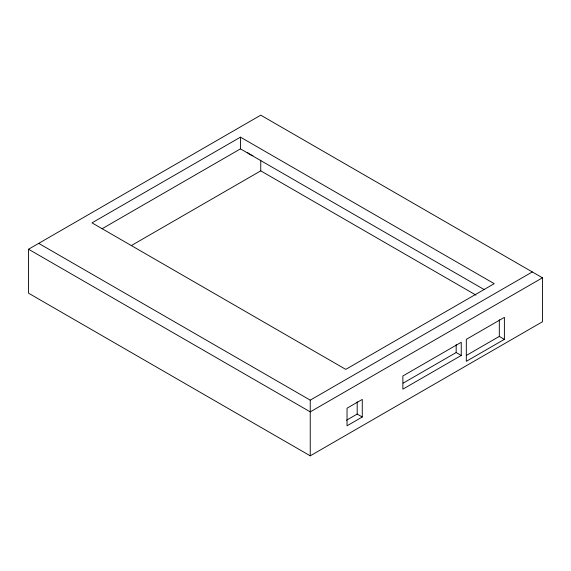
<?xml version="1.0" encoding="UTF-8"?>
<svg xmlns="http://www.w3.org/2000/svg" width="571" height="571" viewBox="0 0 571 571"><rect width="100%" height="100%" fill="white"/><g stroke="black" fill="none" stroke-linecap="round" stroke-linejoin="round"><path stroke-width="0.86" d="M28.55 249.234L260.754 115.171L542.45 277.806L542.45 321.766L310.246 455.829L28.55 293.194L28.55 249.234L310.246 411.869L542.45 277.806M240.455 137.154L91.995 222.861L345.769 369.38L494.229 283.666L240.455 137.154L240.455 148.874L484.08 289.526M102.145 228.721L240.455 148.874M131.223 245.637L260.754 170.85L475.986 295.114M38.7 243.374L310.246 400.15L532.3 271.946M403.176 383.127L456.165 352.528L461.24 355.462L461.24 342.279L402.869 375.975L402.869 389.158L461.24 355.462M346.533 420.22L357.189 414.068L362.271 417.001L362.271 399.415L347.04 408.208L347.04 425.788L362.271 417.001M466.571 355.319L499.311 336.412L504.386 339.345L504.386 317.369L466.314 339.345L466.314 361.322L504.386 339.345M499.311 319.71L499.311 336.412M456.165 344.62L456.165 352.528M357.189 401.784L357.189 414.068M310.246 400.15L310.246 455.829M260.754 160.173L260.754 170.85M252.946 155.683A14.354 8.287 0 0 1 247.693 152.65"/></g></svg>
